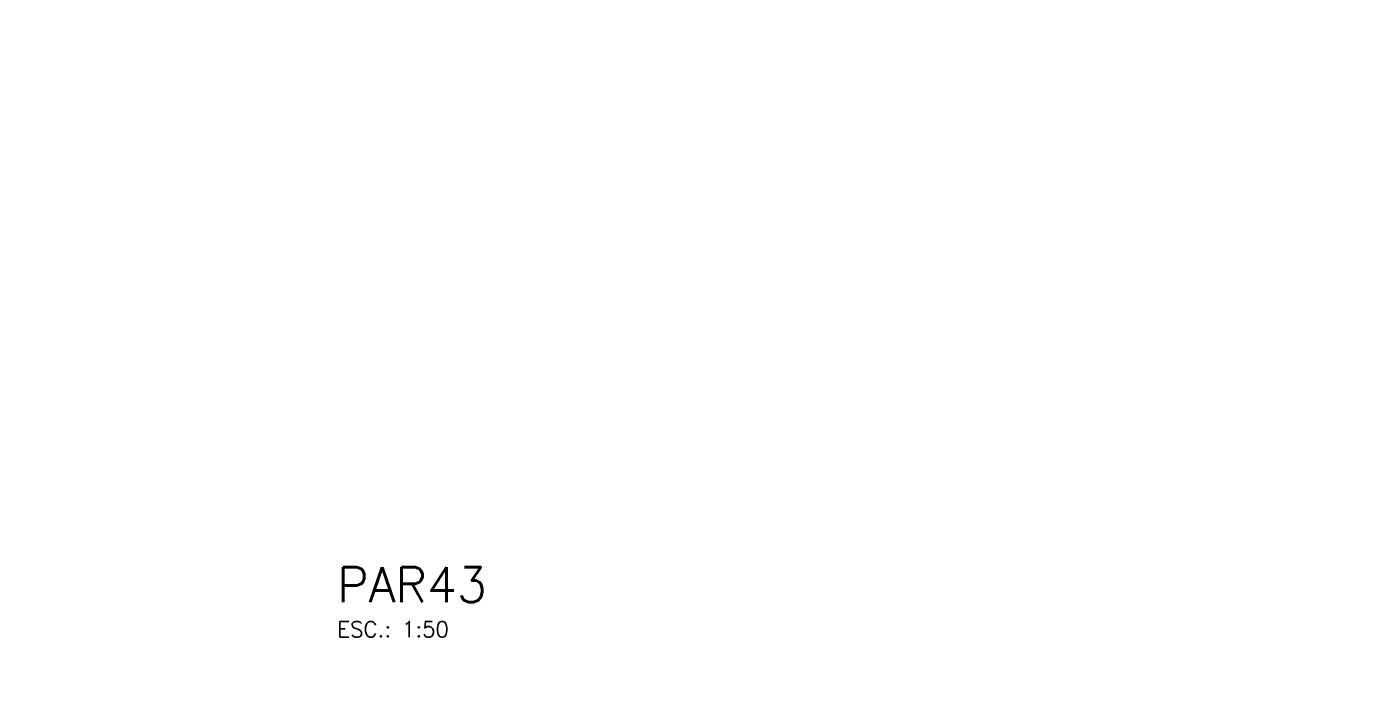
# Model space of a CAD drawing. Extents: x -1.9 to 86, y -1.6 to 60.9.
# Drawn here: x 19.32 to 34.6, y 37.29 to 44.79 of the extents above; entities that cross this region are included whole.
import ezdxf

# ---------------------------------------------------------------- set-up
doc = ezdxf.new("R2010")
doc.units = 0
doc.header["$MEASUREMENT"] = 0
doc.layers.add('PENA_03', color=3, linetype='CONTINUOUS')
doc.layers.add('PENA_06', color=6, linetype='CONTINUOUS')
doc.styles.get("Standard").update_dxf_attribs({"font": 'ROMANS.SHX'})

msp = doc.modelspace()

# ---------------------------------------------------------------- texts
at = {"layer": 'PENA_03', "linetype": 'Continuous'}
msp.add_text('ESC.: 1:50', height=0.18, dxfattribs=at).set_placement((22.88, 37.79))
at = {"layer": 'PENA_06', "linetype": 'Continuous'}
msp.add_text('PAR43', height=0.4, dxfattribs=at).set_placement((22.88, 38.19))

doc.saveas('drawing.dxf')
